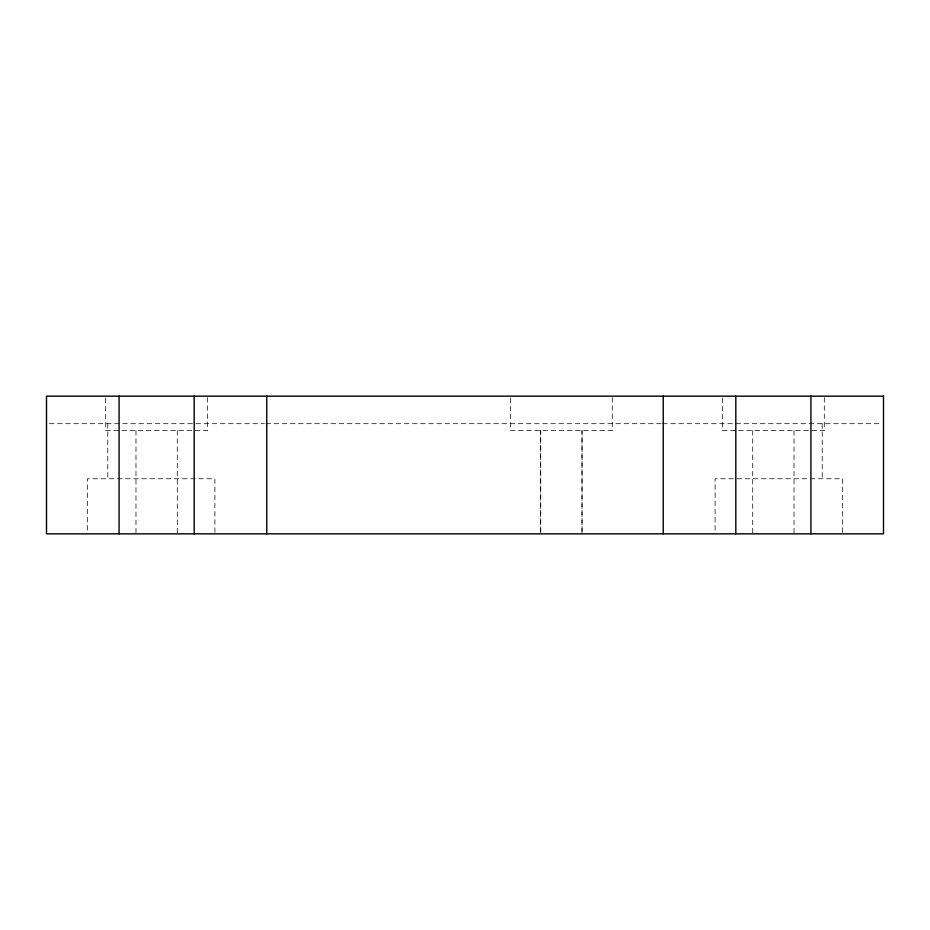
<?xml version="1.0" encoding="UTF-8"?>
<svg xmlns="http://www.w3.org/2000/svg" width="930" height="930" viewBox="0 0 930 930"><rect width="100%" height="100%" fill="white"/><g stroke="black" fill="none" stroke-linecap="round" stroke-linejoin="round"><path stroke-width="0.7" stroke-dasharray="4.65 3.49" d="M49.406 423.696L264.469 423.696M265.922 423.696L661.172 423.696M662.625 423.696L880.594 423.696M842.661 532.379L842.661 478.764L715.089 478.764L715.089 532.379M824.306 397.598L824.306 430.578L722.436 430.578L722.436 397.598M822.236 423.696L822.236 478.764M794.022 430.578L794.022 533.832M752.719 430.578L752.719 533.832M612.3 397.598L612.3 430.578L510.43 430.578L510.43 397.598M214.911 532.379L214.911 478.764L87.339 478.764L87.339 532.379M207.564 397.598L207.564 430.578L105.695 430.578L105.695 397.598M177.281 430.578L177.281 533.832M135.978 430.578L135.978 533.832M107.764 423.696L107.764 478.764M540.714 430.578L540.714 533.832L540.714 430.578M582.017 430.578L582.017 533.832L582.017 430.578"/><path stroke-width="1.4" d="M810.925 396.168L810.925 533.832M735.816 396.168L735.816 533.832M663.241 396.168L663.241 533.832M266.759 396.168L266.759 533.832M194.184 396.168L194.184 533.832M119.075 396.168L119.075 533.832M883.5 396.168L46.5 396.168L46.5 533.832L883.5 533.832L883.5 396.168"/></g></svg>
